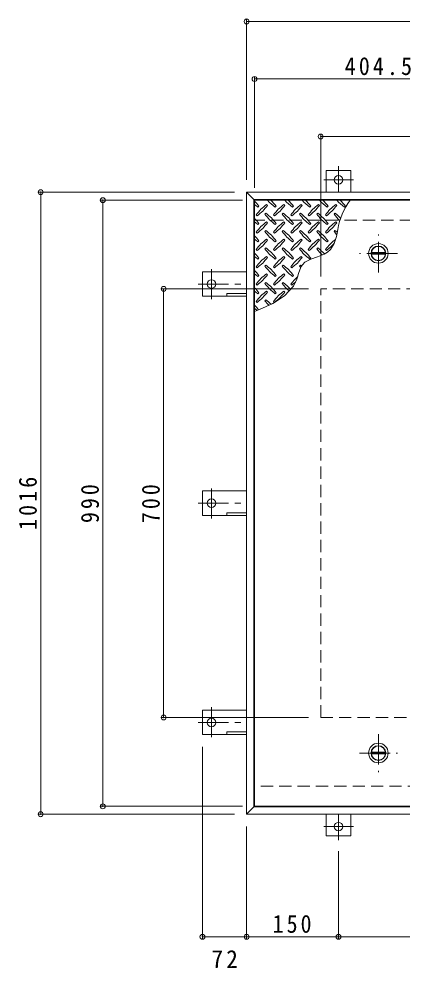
# Model space of a CAD drawing. Units: millimetres at full size, sheet at 1:10. Extents: x -2452 to 2730, y -1962 to 1888.
# Drawn here: x -2452 to -1826, y 152 to 1702 of the extents above; entities that cross this region are included whole.
import ezdxf

# ---------------------------------------------------------------- set-up
doc = ezdxf.new("R2010")
doc.units = ezdxf.units.MM
doc.header["$LTSCALE"] = 10
doc.header["$PDMODE"] = 32
doc.header["$PDSIZE"] = 8
doc.linetypes.add('CHAIN1', pattern=[8, 5, -1, 1, -1])
doc.linetypes.add('DASHED2', pattern=[3, 2, -1])
for name, color, linetype, lineweight in [('0-1_躯体', 2, 'CHAIN1', 9), ('0-2_仕上', 3, 'Continuous', 9), ('0-3_建具', 4, 'Continuous', 9), ('0-9', 134, 'Continuous', 5), ('0-C', 2, 'Continuous', 9), ('0-E', 3, 'Continuous', 9), ('0-F', 7, 'Continuous', 9)]:
    doc.layers.add(name, color=color, linetype=linetype, lineweight=lineweight)
doc.styles.add('ＭＳ ゴシック', font='')
doc.styles.get('ＭＳ ゴシック').set_extended_font_data('MS Gothic')

msp = doc.modelspace()

# ---------------------------------------------------------------- linework, layer by layer
at = {"layer": '0-1_躯体', "linetype": 'DASHED2'}
for p, q in [((-850.21, 1373.47), (-2068.21, 1373.47)), ((-1959.21, 561.47), (-1959.21, 1261.47)), ((-959.21, 1261.47), (-1959.21, 1261.47)), ((-1959.21, 561.47), (-959.21, 561.47)), ((-1256.96, 449.47), (-2068.21, 449.47))]:
    msp.add_line(p, q, dxfattribs=at)
at = {"layer": '0-1_躯体'}
for p, q in [((-1864.96, 1288.47), (-1864.96, 1350.47)), ((-1833.96, 1319.47), (-1895.96, 1319.47)), ((-1864.96, 534.47), (-1864.96, 472.47)), ((-1895.96, 503.47), (-1833.96, 503.47))]:
    msp.add_line(p, q, dxfattribs=at)
at = {"layer": '0-2_仕上'}
for p, q in [((-2067.21, 416.47), (-2067.21, 1406.47)), ((-2067.21, 1406.47), (-1662.71, 1406.47)), ((-1662.71, 416.47), (-2067.21, 416.47))]:
    msp.add_line(p, q, dxfattribs=at)
at = {"layer": '0-3_建具'}
for p, q in [((-2080.21, 1419.47), (-2068.21, 1407.47)), ((-2080.21, 1419.47), (-2080.21, 403.47)), ((-2080.21, 1419.47), (-838.21, 1419.47)), ((-2068.21, 1407.47), (-2068.21, 415.47)), ((-2068.21, 1407.47), (-850.21, 1407.47)), ((-2068.21, 415.47), (-2080.21, 403.47)), ((-2080.21, 403.47), (-838.21, 403.47)), ((-2068.21, 415.47), (-850.21, 415.47))]:
    msp.add_line(p, q, dxfattribs=at)
at = {"layer": '0-9'}
for p, q in [((-2061.71, 1394.99), (-2060.3, 1396.41)), ((-2046.15, 1397.82), (-2047.57, 1399.24)), ((-2033.43, 1394.99), (-2032.01, 1396.41)), ((-2017.87, 1397.82), (-2019.28, 1399.24)), ((-2005.14, 1394.99), (-2003.73, 1396.41)), ((-1989.59, 1397.82), (-1991, 1399.24)), ((-1976.86, 1394.99), (-1975.44, 1396.41)), ((-1961.3, 1397.82), (-1962.72, 1399.24)), ((-1948.57, 1394.99), (-1947.16, 1396.41)), ((-1933.02, 1397.82), (-1934.43, 1399.24)), ((-1920.29, 1394.99), (-1918.87, 1396.41)), ((-2064.54, 1382.27), (-2063.12, 1380.85)), ((-2048.98, 1385.1), (-2050.4, 1383.68)), ((-2036.25, 1382.27), (-2034.84, 1380.85)), ((-2020.7, 1385.1), (-2022.11, 1383.68)), ((-2007.97, 1382.27), (-2006.56, 1380.85)), ((-1992.41, 1385.1), (-1993.83, 1383.68)), ((-1979.69, 1382.27), (-1978.27, 1380.85)), ((-1964.13, 1385.1), (-1965.54, 1383.68)), ((-1951.4, 1382.27), (-1949.99, 1380.85)), ((-1935.85, 1385.1), (-1937.26, 1383.68)), ((-2061.71, 1366.71), (-2060.3, 1368.13)), ((-2046.15, 1369.54), (-2047.57, 1370.95)), ((-2033.43, 1366.71), (-2032.01, 1368.13)), ((-2017.87, 1369.54), (-2019.28, 1370.95)), ((-2005.14, 1366.71), (-2003.73, 1368.13)), ((-1989.59, 1369.54), (-1991, 1370.95)), ((-1976.86, 1366.71), (-1975.44, 1368.13)), ((-1961.3, 1369.54), (-1962.72, 1370.95)), ((-1948.57, 1366.71), (-1947.16, 1368.13)), ((-1933.02, 1369.54), (-1934.43, 1370.95)), ((-2064.54, 1353.98), (-2063.12, 1352.57)), ((-2048.98, 1356.81), (-2050.4, 1355.4)), ((-2036.25, 1353.98), (-2034.84, 1352.57)), ((-2020.7, 1356.81), (-2022.11, 1355.4)), ((-2007.97, 1353.98), (-2006.56, 1352.57)), ((-1992.41, 1356.81), (-1993.83, 1355.4)), ((-1979.69, 1353.98), (-1978.27, 1352.57)), ((-1964.13, 1356.81), (-1965.54, 1355.4)), ((-1951.4, 1353.98), (-1949.99, 1352.57)), ((-1935.85, 1356.81), (-1937.26, 1355.4)), ((-2061.71, 1338.43), (-2060.3, 1339.84)), ((-2046.15, 1341.25), (-2047.57, 1342.67)), ((-2033.43, 1338.43), (-2032.01, 1339.84)), ((-2017.87, 1341.25), (-2019.28, 1342.67)), ((-2005.14, 1338.43), (-2003.73, 1339.84)), ((-1989.59, 1341.25), (-1991, 1342.67)), ((-1976.86, 1338.43), (-1975.44, 1339.84)), ((-1961.3, 1341.25), (-1962.72, 1342.67)), ((-1948.57, 1338.43), (-1947.16, 1339.84)), ((-2064.54, 1325.7), (-2063.12, 1324.28)), ((-2048.98, 1328.53), (-2050.4, 1327.11)), ((-2036.25, 1325.7), (-2034.84, 1324.28)), ((-2020.7, 1328.53), (-2022.11, 1327.11)), ((-2007.97, 1325.7), (-2006.56, 1324.28)), ((-1992.41, 1328.53), (-1993.83, 1327.11)), ((-1979.69, 1325.7), (-1978.27, 1324.28)), ((-1964.13, 1328.53), (-1965.54, 1327.11)), ((-1951.4, 1325.7), (-1949.99, 1324.28)), ((-2061.71, 1310.14), (-2060.3, 1311.56)), ((-2046.15, 1312.97), (-2047.57, 1314.38)), ((-2033.43, 1310.14), (-2032.01, 1311.56)), ((-2017.87, 1312.97), (-2019.28, 1314.38)), ((-2005.14, 1310.14), (-2003.73, 1311.56)), ((-1989.59, 1312.97), (-1991, 1314.38)), ((-1976.86, 1310.14), (-1975.44, 1311.56)), ((-2064.54, 1297.41), (-2063.12, 1296)), ((-2048.98, 1300.24), (-2050.4, 1298.83)), ((-2036.25, 1297.41), (-2034.84, 1296)), ((-2020.7, 1300.24), (-2022.11, 1298.83)), ((-2007.97, 1297.41), (-2006.56, 1296)), ((-1992.41, 1300.24), (-1993.83, 1298.83)), ((-2061.71, 1281.86), (-2060.3, 1283.27)), ((-2048.98, 1271.96), (-2050.4, 1270.54)), ((-2046.15, 1284.69), (-2047.57, 1286.1)), ((-2033.43, 1281.86), (-2032.01, 1283.27)), ((-2020.7, 1271.96), (-2022.11, 1270.54)), ((-2017.87, 1284.69), (-2019.28, 1286.1)), ((-2005.14, 1281.86), (-2003.73, 1283.27)), ((-2064.54, 1269.13), (-2063.12, 1267.72)), ((-2046.15, 1256.4), (-2047.57, 1257.82)), ((-2036.25, 1269.13), (-2034.84, 1267.72)), ((-2017.87, 1256.4), (-2019.28, 1257.82)), ((-2007.97, 1269.13), (-2006.56, 1267.72)), ((-2064.54, 1240.85), (-2063.12, 1239.43)), ((-2061.71, 1253.57), (-2060.3, 1254.99)), ((-2048.98, 1243.67), (-2050.4, 1242.26)), ((-2036.25, 1240.85), (-2034.84, 1239.43)), ((-2033.43, 1253.57), (-2032.01, 1254.99))]:
    msp.add_line(p, q, dxfattribs=at)
msp.add_lwpolyline([(-2067.21, 1224.55), (-2058.94, 1227.88), (-2037.18, 1237.84), (-2018.22, 1250), (-2003.82, 1265.78), (-1998.24, 1277.13), (-1997.1, 1280.61), (-1995.33, 1286.76), (-1993.44, 1292.75), (-1991, 1298.22), (-1989.15, 1301.01), (-1984.87, 1305.12), (-1975.27, 1310.22), (-1964.3, 1314.12), (-1953.63, 1318.31), (-1948.22, 1321.47), (-1943.38, 1325.85), (-1937.3, 1335.47), (-1933.35, 1347.05), (-1931, 1358.48)], dxfattribs=at)
for centre, radius, start, end in [((-2119.34, 1354.34), 72.5, 35.47272, 44.0249), ((-2019.64, 1454.04), 72.5, 228.99213, 234.5273), ((-2005.5, 1340.19), 72.5, 125.47272, 144.5273), ((-2105.2, 1439.9), 72.5, 305.47256, 324.5273), ((-1991.35, 1454.04), 72.5, 221.00789, 234.5273), ((-2091.06, 1354.34), 72.5, 35.47272, 45.97511), ((-1977.21, 1340.19), 72.5, 125.47272, 144.5273), ((-2076.91, 1439.9), 72.5, 305.47256, 324.5273), ((-1963.07, 1454.04), 72.5, 221.00789, 234.5273), ((-2062.77, 1354.34), 72.5, 35.47272, 45.97511), ((-1948.93, 1340.19), 72.5, 125.47272, 144.5273), ((-2048.63, 1439.9), 72.5, 305.47256, 324.5273), ((-1934.78, 1454.04), 72.5, 221.00789, 234.5273), ((-2034.49, 1354.34), 72.5, 35.47272, 45.97511), ((-1920.64, 1340.19), 72.5, 125.47272, 144.5273), ((-2020.34, 1439.9), 72.5, 305.47256, 324.5273), ((-1906.5, 1454.04), 72.5, 221.00789, 234.5273), ((-2006.2, 1354.34), 72.5, 35.47272, 45.97511), ((-1892.36, 1340.19), 72.5, 125.47272, 144.5273), ((-1992.06, 1439.9), 72.5, 305.47256, 324.5273), ((-1878.22, 1454.04), 72.5, 221.00789, 234.5273), ((-1829.8, 1344.72), 102.13, 142.79805, 172.25462), ((-1977.92, 1354.34), 72.5, 35.47272, 45.97511), ((-1991.35, 1425.75), 72.5, 215.47258, 234.5273), ((-2091.06, 1326.05), 72.5, 35.47272, 54.5273), ((-1963.07, 1425.75), 72.5, 215.47258, 234.5273), ((-2062.77, 1326.05), 72.5, 35.47272, 54.5273), ((-1934.78, 1425.75), 72.5, 215.47258, 234.5273), ((-2034.49, 1326.05), 72.5, 35.47272, 54.5273), ((-1906.5, 1425.75), 72.5, 215.47258, 234.5273), ((-2006.2, 1326.05), 72.5, 35.47272, 54.5273), ((-1878.22, 1425.75), 72.5, 215.47258, 226.69856), ((-1977.92, 1326.05), 72.5, 44.94598, 54.5273), ((-2119.34, 1326.05), 72.5, 35.47272, 44.0249), ((-2019.64, 1425.75), 72.5, 228.99213, 234.5273), ((-2005.5, 1311.91), 72.5, 125.47272, 144.5273), ((-2105.2, 1411.61), 72.5, 305.47256, 324.5273), ((-1977.21, 1311.91), 72.5, 125.47272, 144.5273), ((-2076.91, 1411.61), 72.5, 305.47256, 324.5273), ((-1948.93, 1311.91), 72.5, 125.47272, 144.5273), ((-2048.63, 1411.61), 72.5, 305.47256, 324.5273), ((-1920.64, 1311.91), 72.5, 125.47272, 144.5273), ((-2020.34, 1411.61), 72.5, 305.47256, 324.5273), ((-1892.36, 1311.91), 72.5, 125.47272, 144.5273), ((-1992.06, 1411.61), 72.5, 305.47256, 324.5273), ((-1991.35, 1397.47), 72.5, 215.47258, 234.5273), ((-2091.06, 1297.77), 72.5, 35.47272, 54.5273), ((-1963.07, 1397.47), 72.5, 215.47258, 234.5273), ((-2062.77, 1297.77), 72.5, 35.47272, 54.5273), ((-1934.78, 1397.47), 72.5, 215.47258, 234.5273), ((-2034.49, 1297.77), 72.5, 35.47272, 54.5273), ((-1906.5, 1397.47), 72.5, 215.47258, 234.5273), ((-2006.2, 1297.77), 72.5, 35.47272, 54.5273), ((-1878.22, 1397.47), 72.5, 215.47258, 221.1628), ((-1977.92, 1297.77), 72.5, 50.65677, 54.5273), ((-2119.34, 1297.77), 72.5, 35.47272, 44.0249), ((-2019.64, 1397.47), 72.5, 228.99213, 234.5273), ((-2005.5, 1283.63), 72.5, 125.47272, 144.5273), ((-2105.2, 1383.33), 72.5, 305.47256, 324.5273), ((-1977.21, 1283.63), 72.5, 125.47272, 144.5273), ((-2076.91, 1383.33), 72.5, 305.47256, 324.52728), ((-1948.93, 1283.63), 72.5, 125.47272, 144.5273), ((-2048.63, 1383.33), 72.5, 305.47256, 324.52728), ((-1920.64, 1283.63), 72.5, 125.47272, 144.5273), ((-2020.34, 1383.33), 72.5, 305.47256, 324.52728), ((-1892.36, 1283.63), 72.5, 126.00705, 144.5273), ((-1992.06, 1383.33), 72.5, 305.47256, 319.2924), ((-2119.34, 1269.48), 72.5, 35.47272, 44.0249), ((-1991.35, 1369.19), 72.5, 215.47258, 234.5273), ((-2091.06, 1269.48), 72.5, 35.47272, 54.5273), ((-1963.07, 1369.19), 72.5, 215.47258, 234.5273), ((-2062.77, 1269.48), 72.5, 35.47272, 54.5273), ((-1934.78, 1369.19), 72.5, 215.47258, 234.5273), ((-2034.49, 1269.48), 72.5, 35.47272, 54.5273), ((-1906.5, 1369.19), 72.5, 215.47258, 225.99713), ((-2006.2, 1269.48), 72.5, 42.74814, 54.5273), ((-2019.64, 1369.19), 72.5, 228.99213, 234.5273), ((-2005.5, 1255.34), 72.5, 125.47272, 144.5273), ((-2105.2, 1355.04), 72.5, 305.47256, 324.5273), ((-1977.21, 1255.34), 72.5, 125.47272, 144.5273), ((-2076.91, 1355.04), 72.5, 305.47256, 324.5273), ((-1948.93, 1255.34), 72.5, 125.47272, 144.5273), ((-2048.63, 1355.04), 72.5, 305.47256, 324.5273), ((-2119.34, 1241.2), 72.5, 35.47272, 44.0249), ((-1991.35, 1340.9), 72.5, 215.47258, 234.5273), ((-2091.06, 1241.2), 72.5, 35.47272, 54.5273), ((-1963.07, 1340.9), 72.5, 215.47258, 234.5273), ((-2062.77, 1241.2), 72.5, 35.47272, 54.5273), ((-1934.78, 1340.9), 72.5, 215.47258, 218.03572), ((-2034.49, 1241.2), 72.5, 52.70831, 54.5273), ((-2019.64, 1340.9), 72.5, 228.99213, 234.5273), ((-2005.5, 1227.06), 72.5, 125.47272, 144.5273), ((-2105.2, 1326.76), 72.5, 305.47256, 324.5273), ((-2091.06, 1212.91), 72.5, 35.47272, 54.5273), ((-1977.21, 1227.06), 72.5, 125.47272, 144.5273), ((-2076.91, 1326.76), 72.5, 305.47256, 324.5273), ((-2062.77, 1212.91), 72.5, 41.35275, 54.5273), ((-1948.93, 1227.06), 72.5, 131.38763, 144.5273), ((-2048.63, 1326.76), 72.5, 305.47256, 311.59831), ((-2119.34, 1212.91), 72.5, 35.47272, 44.0249), ((-2019.64, 1312.62), 72.5, 228.99213, 234.5273), ((-2005.5, 1198.77), 72.5, 125.47272, 144.5273), ((-2105.2, 1298.47), 72.5, 305.47256, 324.5273), ((-1991.35, 1312.62), 72.5, 215.47258, 234.5273), ((-1977.21, 1198.77), 72.5, 125.47272, 144.5273), ((-2076.91, 1298.47), 72.5, 305.47256, 324.5273), ((-1963.07, 1312.62), 72.5, 215.47258, 228.77962), ((-1991.35, 1284.33), 72.5, 215.47258, 223.25978), ((-2091.06, 1184.63), 72.5, 45.57452, 54.5273), ((-2119.34, 1184.63), 72.5, 35.94795, 44.0249), ((-2019.64, 1284.33), 72.5, 228.99213, 233.25279)]:
    msp.add_arc(centre, radius, start, end, dxfattribs=at)
at = {"layer": '0-C', "color": 4}
for p, q in [((-1876.39, 1320.72), (-1853.53, 1320.72)), ((-1876.39, 1318.22), (-1853.53, 1318.22)), ((-1853.53, 504.72), (-1876.39, 504.72)), ((-1853.53, 502.22), (-1876.39, 502.22))]:
    msp.add_line(p, q, dxfattribs=at)
at = {"layer": '0-C'}
for centre, radius in [((-1864.96, 1319.47), 16), ((-1864.96, 1319.47), 12), ((-1864.96, 1319.47), 11.75), ((-1864.96, 503.47), 16), ((-1864.96, 503.47), 12), ((-1864.96, 503.47), 11.75)]:
    msp.add_circle(centre, radius, dxfattribs=at)
at = {"layer": '0-C', "color": 4}
for centre in [(-1864.96, 1319.47), (-1864.96, 503.47)]:
    msp.add_circle(centre, 11.5, dxfattribs=at)
at = {"layer": '0-E', "linetype": 'CHAIN1'}
for p, q in [((-1930.21, 1461.83), (-1930.21, 1419.67)), ((-1905.37, 1439.67), (-1954.26, 1439.67)), ((-2137.41, 1244.63), (-2137.41, 1293.51)), ((-2159.57, 1269.47), (-2080.41, 1269.47)), ((-2137.41, 886.63), (-2137.41, 935.51)), ((-2159.57, 911.47), (-2080.41, 911.47)), ((-2137.41, 578.31), (-2137.41, 529.42)), ((-2159.57, 553.47), (-2080.41, 553.47)), ((-1930.21, 361.11), (-1930.21, 403.27)), ((-1905.37, 383.27), (-1954.26, 383.27))]:
    msp.add_line(p, q, dxfattribs=at)
at = {"layer": '0-E'}
for p, q in [((-1910.21, 1454.67), (-1950.21, 1454.67)), ((-1950.21, 1419.47), (-1950.21, 1454.67)), ((-1910.21, 1419.47), (-1910.21, 1454.67)), ((-2152.41, 1249.47), (-2152.41, 1289.47)), ((-2080.21, 1289.47), (-2152.41, 1289.47)), ((-2080.21, 1249.47), (-2152.41, 1249.47)), ((-2080.21, 1253.97), (-2112.41, 1253.97)), ((-2112.41, 1249.47), (-2112.41, 1253.97)), ((-2152.41, 891.47), (-2152.41, 931.47)), ((-2080.21, 931.47), (-2152.41, 931.47)), ((-2080.21, 891.47), (-2152.41, 891.47)), ((-2080.21, 895.97), (-2112.41, 895.97)), ((-2112.41, 891.47), (-2112.41, 895.97)), ((-2152.41, 573.47), (-2152.41, 533.47)), ((-2080.21, 573.47), (-2152.41, 573.47)), ((-2080.21, 533.47), (-2152.41, 533.47)), ((-2080.21, 537.97), (-2112.41, 537.97)), ((-2112.41, 533.47), (-2112.41, 537.97)), ((-1950.21, 403.47), (-1950.21, 368.27)), ((-1910.21, 403.47), (-1910.21, 368.27)), ((-1910.21, 368.27), (-1950.21, 368.27))]:
    msp.add_line(p, q, dxfattribs=at)
for centre in [(-1930.21, 1439.67), (-2137.41, 1269.47), (-2137.41, 911.47), (-2137.41, 553.47), (-1930.21, 383.27)]:
    msp.add_circle(centre, 7, dxfattribs=at)
at = {"layer": '0-F'}
for p, q in [((-2080.21, 1701.31), (-2080.21, 1439.47)), ((-2080.21, 1698.31), (-838.21, 1698.31)), ((-2067.21, 1607.3), (-2067.21, 1426.47)), ((-2067.21, 1604.3), (-1662.71, 1604.3)), ((-1959.21, 1513.42), (-1959.21, 1281.47)), ((-1959.21, 1510.42), (-959.21, 1510.42)), ((-2419.61, 1419.47), (-2100.21, 1419.47)), ((-2416.61, 1419.47), (-2416.61, 403.47)), ((-2318.17, 1406.47), (-2087.21, 1406.47)), ((-2315.17, 1406.47), (-2315.17, 416.47)), ((-2218.72, 1261.47), (-1979.21, 1261.47)), ((-2215.72, 561.47), (-2215.72, 1261.47)), ((-2218.72, 561.47), (-1979.21, 561.47)), ((-2152.41, 200.41), (-2152.41, 513.47)), ((-2419.61, 403.47), (-2100.21, 403.47)), ((-2318.17, 416.47), (-2087.21, 416.47)), ((-2080.21, 200.41), (-2080.21, 383.47)), ((-1930.21, 200.41), (-1930.21, 343.11)), ((-1930.21, 203.41), (-1459.21, 203.41))]:
    msp.add_line(p, q, dxfattribs=at)
msp.add_lwpolyline([(-2152.41, 203.41), (-2080.21, 203.41), (-1930.21, 203.41)], dxfattribs=at)
for p in [(-2080.21, 1698.31), (-2067.21, 1604.3), (-1959.21, 1510.42), (-2416.61, 1419.47), (-2315.17, 1406.47), (-2215.72, 1261.47), (-2215.72, 561.47), (-2315.17, 416.47), (-2416.61, 403.47), (-2152.41, 203.41), (-2080.21, 203.41), (-1930.21, 203.41)]:
    msp.add_point(p, dxfattribs=at)

# ---------------------------------------------------------------- texts
at = {"layer": '0-F', "color": 2, "char_height": 29.33, "attachment_point": 7, "style": 'ＭＳ ゴシック'}
for s, insert in [('\\T1.28;\\W0.9;404.5', (-1919.96, 1610.3)), ('\\T1.27;\\W0.9;150', (-2037.71, 209.41)), ('\\T1.27;\\W0.95;72', (-2137.56, 152.34))]:
    msp.add_mtext(s, dxfattribs=dict(at, insert=insert))
at = {"layer": '0-F', "color": 2, "char_height": 29.33, "attachment_point": 7, "rotation": 90, "style": 'ＭＳ ゴシック'}
for s, insert in [('\\T1.28;\\W0.9;1016', (-2422.61, 867.72)), ('\\T1.27;\\W0.9;990', (-2321.17, 878.97)), ('\\T1.27;\\W0.9;700', (-2221.72, 878.97))]:
    msp.add_mtext(s, dxfattribs=dict(at, insert=insert))

doc.saveas('drawing.dxf')
